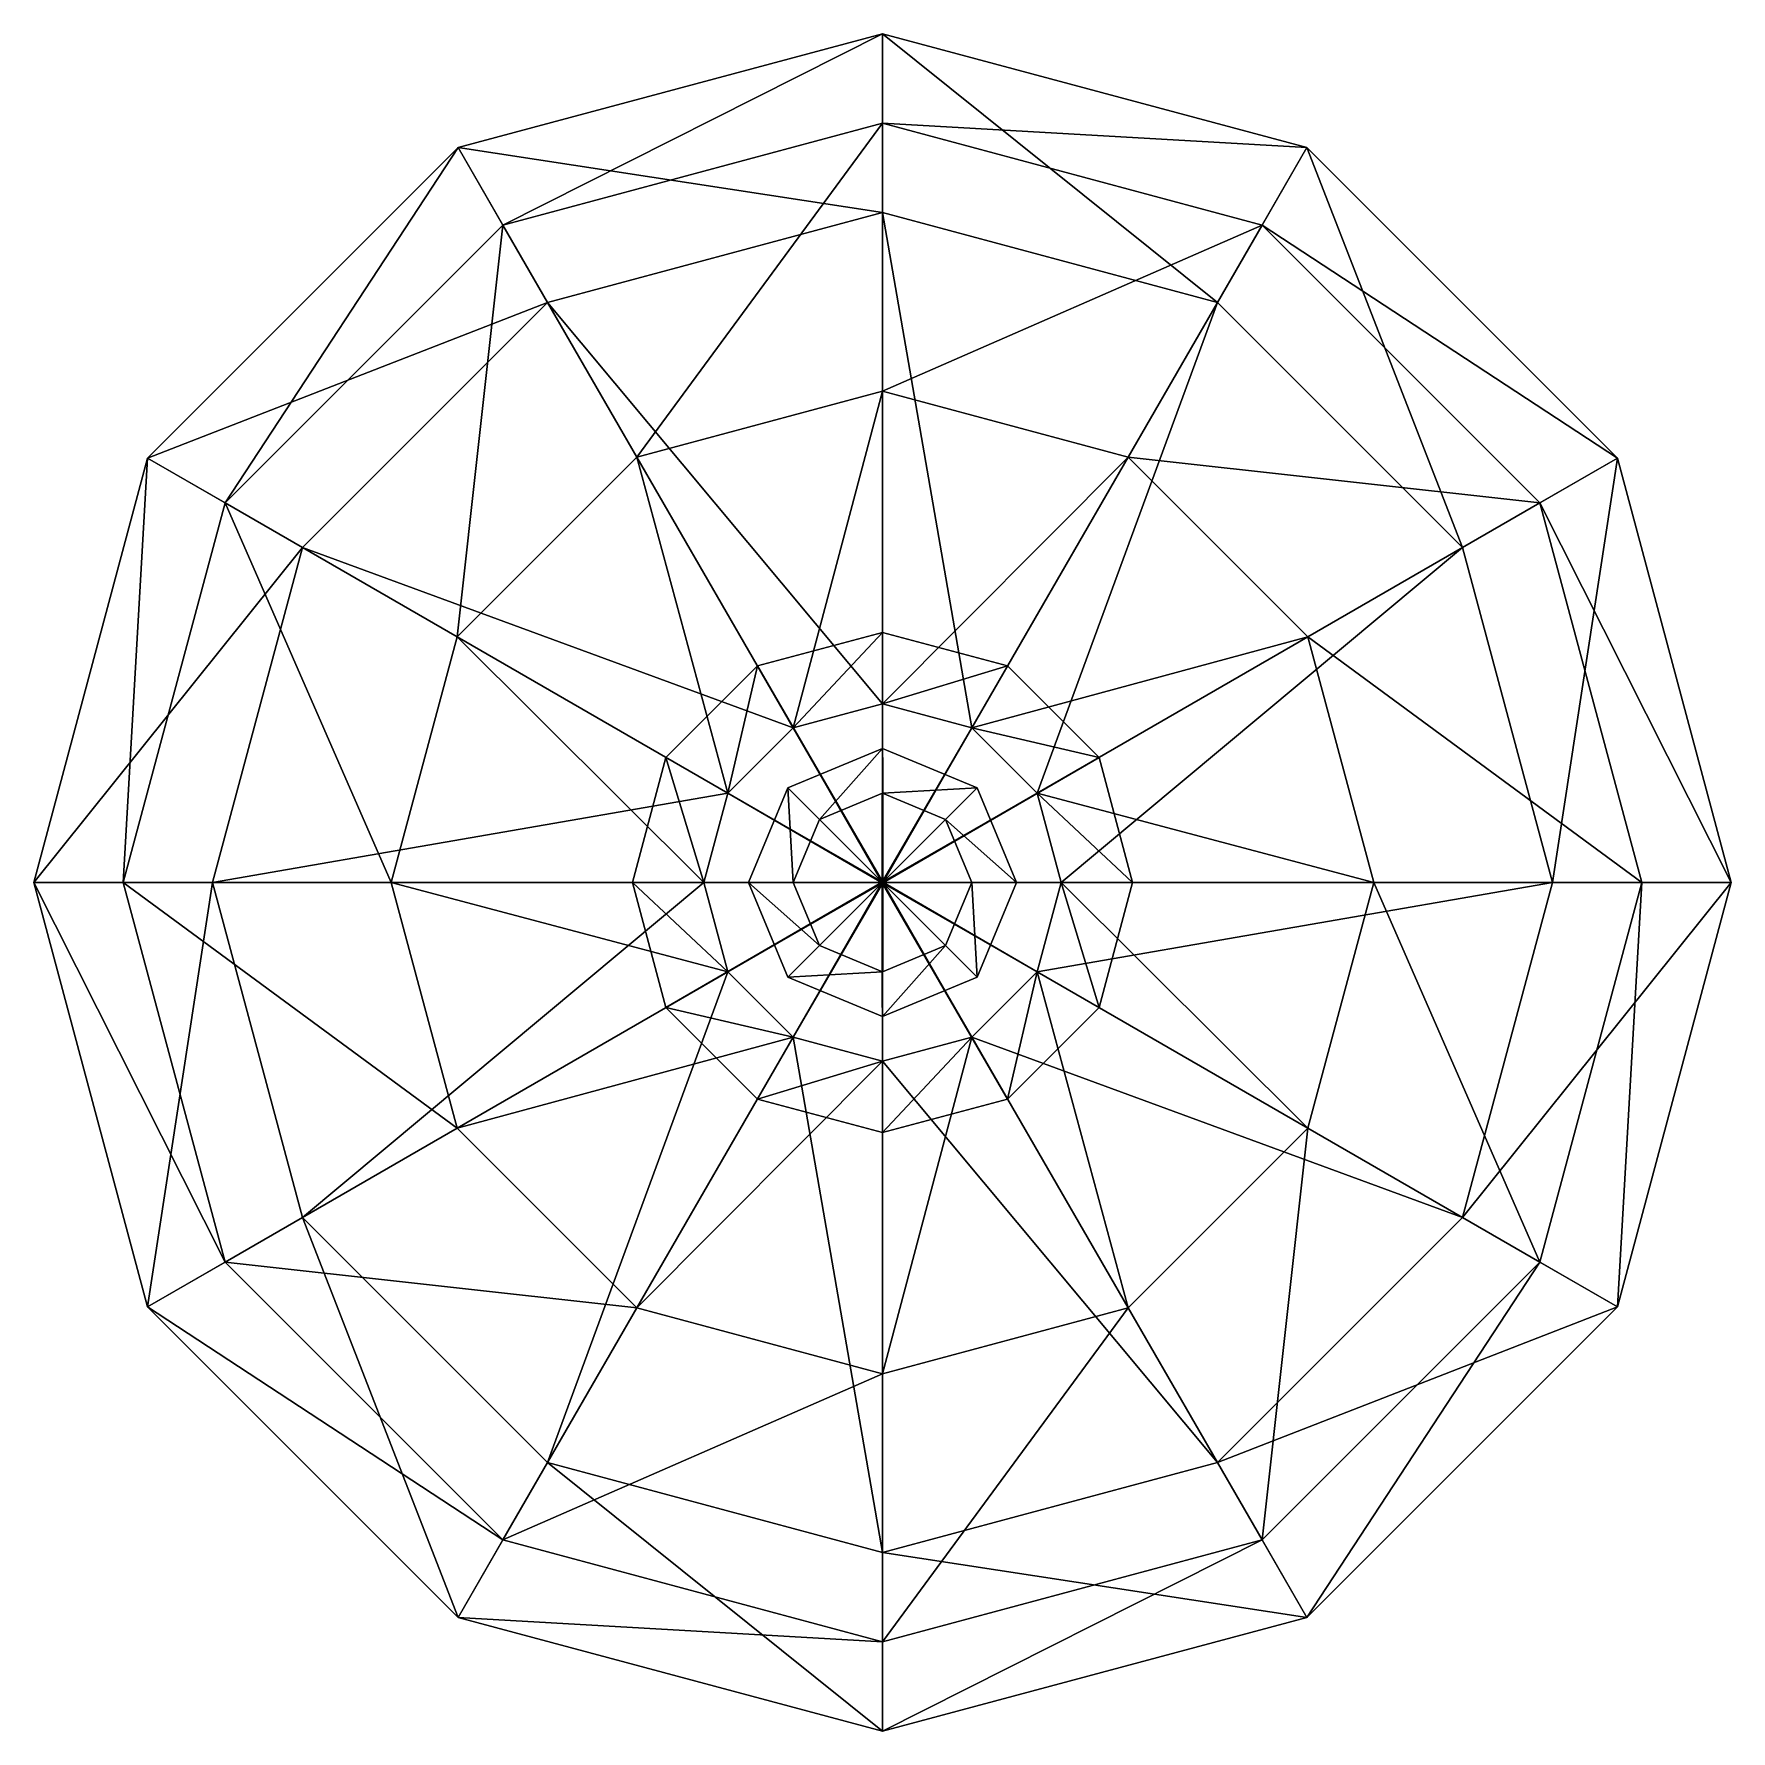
# Model space of a CAD drawing. Header units: metres. Extents: x -0.95 to 0.95, y -0.95 to 0.95.
import ezdxf

# ---------------------------------------------------------------- set-up
doc = ezdxf.new("R2010")
doc.units = ezdxf.units.M
doc.layers.add('XARCH', color=2, linetype='Continuous')

msp = doc.modelspace()

# ---------------------------------------------------------------- linework, layer by layer
at = {"layer": 'XARCH'}
for points in [[(0, 0.75, 1.7), (-0.475, 0.8227, 2.9), (0, 0.95, 2.9)], [(0, 0.95, 2.9), (-0.475, 0.8227, 2.9), (-0.425, 0.7361, 4.5)], [(0, 0.95, 2.9), (-0.425, 0.7361, 4.5), (0, 0.85, 4.5)], [(0.375, 0.6495, 1.7), (0, 0.75, 1.7), (0, 0.95, 2.9)], [(0.375, 0.6495, 1.7), (0, 0.95, 2.9), (0.475, 0.8227, 2.9)], [(0.475, 0.8227, 2.9), (0, 0.95, 2.9), (0, 0.85, 4.5)], [(0, 0.85, 4.5), (-0.425, 0.7361, 4.5), (-0.275, 0.4763, 5.9)], [(0, 0.85, 4.5), (-0.275, 0.4763, 5.9), (0, 0.55, 5.9)], [(0.475, 0.8227, 2.9), (0, 0.85, 4.5), (0.425, 0.7361, 4.5)], [(0.425, 0.7361, 4.5), (0, 0.85, 4.5), (0, 0.55, 5.9)], [(-0.375, 0.6495, 1.7), (-0.8227, 0.475, 2.9), (-0.475, 0.8227, 2.9)], [(-0.475, 0.8227, 2.9), (-0.8227, 0.475, 2.9), (-0.7361, 0.425, 4.5)], [(-0.475, 0.8227, 2.9), (-0.7361, 0.425, 4.5), (-0.425, 0.7361, 4.5)], [(0, 0.75, 1.7), (-0.375, 0.6495, 1.7), (-0.475, 0.8227, 2.9)], [(0.6495, 0.375, 1.7), (0.375, 0.6495, 1.7), (0.475, 0.8227, 2.9)], [(0.8227, 0.475, 2.9), (0.475, 0.8227, 2.9), (0.425, 0.7361, 4.5)], [(0.6495, 0.375, 1.7), (0.475, 0.8227, 2.9), (0.8227, 0.475, 2.9)], [(0, 0.2, 0.9), (-0.375, 0.6495, 1.7), (0, 0.75, 1.7)], [(0.1, 0.1732, 0.9), (0, 0.2, 0.9), (0, 0.75, 1.7)], [(0.1, 0.1732, 0.9), (0, 0.75, 1.7), (0.375, 0.6495, 1.7)], [(-0.425, 0.7361, 4.5), (-0.7361, 0.425, 4.5), (-0.4763, 0.275, 5.9)], [(-0.425, 0.7361, 4.5), (-0.4763, 0.275, 5.9), (-0.275, 0.4763, 5.9)], [(0.425, 0.7361, 4.5), (0, 0.55, 5.9), (0.275, 0.4763, 5.9)], [(0.7361, 0.425, 4.5), (0.425, 0.7361, 4.5), (0.275, 0.4763, 5.9)], [(0.8227, 0.475, 2.9), (0.425, 0.7361, 4.5), (0.7361, 0.425, 4.5)], [(-0.375, 0.6495, 1.7), (-0.6495, 0.375, 1.7), (-0.8227, 0.475, 2.9)], [(-0.1, 0.1732, 0.9), (-0.6495, 0.375, 1.7), (-0.375, 0.6495, 1.7)], [(0, 0.2, 0.9), (-0.1, 0.1732, 0.9), (-0.375, 0.6495, 1.7)], [(0.1732, 0.1, 0.9), (0.1, 0.1732, 0.9), (0.375, 0.6495, 1.7)], [(0.1732, 0.1, 0.9), (0.375, 0.6495, 1.7), (0.6495, 0.375, 1.7)], [(0, 0.55, 5.9), (-0.275, 0.4763, 5.9), (-0.1, 0.1732, 7.1)], [(0, 0.55, 5.9), (-0.1, 0.1732, 7.1), (0, 0.2, 7.1)], [(0.275, 0.4763, 5.9), (0, 0.55, 5.9), (0, 0.2, 7.1)], [(-0.6495, 0.375, 1.7), (-0.95, 0, 2.9), (-0.8227, 0.475, 2.9)], [(-0.8227, 0.475, 2.9), (-0.95, 0, 2.9), (-0.85, 0, 4.5)], [(-0.8227, 0.475, 2.9), (-0.85, 0, 4.5), (-0.7361, 0.425, 4.5)], [(-0.275, 0.4763, 5.9), (-0.4763, 0.275, 5.9), (-0.1732, 0.1, 7.1)], [(-0.275, 0.4763, 5.9), (-0.1732, 0.1, 7.1), (-0.1, 0.1732, 7.1)], [(0.275, 0.4763, 5.9), (0, 0.2, 7.1), (0.1, 0.1732, 7.1)], [(0.4763, 0.275, 5.9), (0.275, 0.4763, 5.9), (0.1, 0.1732, 7.1)], [(0.7361, 0.425, 4.5), (0.275, 0.4763, 5.9), (0.4763, 0.275, 5.9)], [(0.75, 0, 1.7), (0.6495, 0.375, 1.7), (0.8227, 0.475, 2.9)], [(0.95, 0, 2.9), (0.8227, 0.475, 2.9), (0.7361, 0.425, 4.5)], [(0.75, 0, 1.7), (0.8227, 0.475, 2.9), (0.95, 0, 2.9)], [(-0.7361, 0.425, 4.5), (-0.85, 0, 4.5), (-0.55, 0, 5.9)], [(-0.7361, 0.425, 4.5), (-0.55, 0, 5.9), (-0.4763, 0.275, 5.9)], [(0.85, 0, 4.5), (0.7361, 0.425, 4.5), (0.4763, 0.275, 5.9)], [(0.95, 0, 2.9), (0.7361, 0.425, 4.5), (0.85, 0, 4.5)], [(-0.6495, 0.375, 1.7), (-0.75, 0, 1.7), (-0.95, 0, 2.9)], [(-0.1732, 0.1, 0.9), (-0.75, 0, 1.7), (-0.6495, 0.375, 1.7)], [(-0.1, 0.1732, 0.9), (-0.1732, 0.1, 0.9), (-0.6495, 0.375, 1.7)], [(0.2, 0, 0.9), (0.1732, 0.1, 0.9), (0.6495, 0.375, 1.7)], [(0.2, 0, 0.9), (0.6495, 0.375, 1.7), (0.75, 0, 1.7)], [(-0.4763, 0.275, 5.9), (-0.55, 0, 5.9), (-0.2, 0, 7.1)], [(-0.4763, 0.275, 5.9), (-0.2, 0, 7.1), (-0.1732, 0.1, 7.1)], [(0, 0.001, 0.3), (-0.14, 0.2425, 0.3), (0, 0.28, 0.3)], [(0, 0.28, 0.3), (-0.14, 0.2425, 0.3), (-0.1, 0.1732, 0.9)], [(0, 0.28, 0.3), (-0.1, 0.1732, 0.9), (0, 0.2, 0.9)], [(0.0005, 0.0009, 0.3), (0, 0.001, 0.3), (0, 0.28, 0.3)], [(0.0005, 0.0009, 0.3), (0, 0.28, 0.3), (0.14, 0.2425, 0.3)], [(0.14, 0.2425, 0.3), (0, 0.28, 0.3), (0, 0.2, 0.9)], [(0.4763, 0.275, 5.9), (0.1, 0.1732, 7.1), (0.1732, 0.1, 7.1)], [(0.55, 0, 5.9), (0.4763, 0.275, 5.9), (0.1732, 0.1, 7.1)], [(0.85, 0, 4.5), (0.4763, 0.275, 5.9), (0.55, 0, 5.9)], [(-0.0005, 0.0009, 0.3), (-0.2425, 0.14, 0.3), (-0.14, 0.2425, 0.3)], [(-0.14, 0.2425, 0.3), (-0.2425, 0.14, 0.3), (-0.1732, 0.1, 0.9)], [(-0.14, 0.2425, 0.3), (-0.1732, 0.1, 0.9), (-0.1, 0.1732, 0.9)], [(0, 0.001, 0.3), (-0.0005, 0.0009, 0.3), (-0.14, 0.2425, 0.3)], [(0.14, 0.2425, 0.3), (0, 0.2, 0.9), (0.1, 0.1732, 0.9)], [(0.0009, 0.0005, 0.3), (0.0005, 0.0009, 0.3), (0.14, 0.2425, 0.3)], [(0.0009, 0.0005, 0.3), (0.14, 0.2425, 0.3), (0.2425, 0.14, 0.3)], [(0.2425, 0.14, 0.3), (0.14, 0.2425, 0.3), (0.1, 0.1732, 0.9)], [(0, 0.2, 7.1), (-0.1, 0.1732, 7.1), (-0.0005, 0.0009, 7.7)], [(0, 0.2, 7.1), (-0.0005, 0.0009, 7.7), (0, 0.001, 7.7)], [(0.1, 0.1732, 7.1), (0, 0.2, 7.1), (0, 0.001, 7.7)], [(-0.1, 0.1732, 7.1), (-0.1732, 0.1, 7.1), (-0.0009, 0.0005, 7.7)], [(-0.1, 0.1732, 7.1), (-0.0009, 0.0005, 7.7), (-0.0005, 0.0009, 7.7)], [(0.1, 0.1732, 7.1), (0, 0.001, 7.7), (0.0005, 0.0009, 7.7)], [(0.1732, 0.1, 7.1), (0.1, 0.1732, 7.1), (0.0005, 0.0009, 7.7)], [(0.2425, 0.14, 0.3), (0.1, 0.1732, 0.9), (0.1732, 0.1, 0.9)], [(-0.0009, 0.0005, 0.3), (-0.28, 0, 0.3), (-0.2425, 0.14, 0.3)], [(-0.2425, 0.14, 0.3), (-0.28, 0, 0.3), (-0.2, 0, 0.9)], [(-0.0005, 0.0009, 0.3), (-0.0009, 0.0005, 0.3), (-0.2425, 0.14, 0.3)], [(-0.2425, 0.14, 0.3), (-0.2, 0, 0.9), (-0.1732, 0.1, 0.9)], [(0, 0.15), (-0.1061, 0.1061), (-0.0707, 0.0707, 0.6)], [(0, 0), (-0.1061, 0.1061), (0, 0.15)], [(0, 0.15), (-0.0707, 0.0707, 0.6), (0, 0.1, 0.6)], [(0.1061, 0.1061), (0, 0.15), (0, 0.1, 0.6)], [(0, 0), (0, 0.15), (0.1061, 0.1061)], [(0.001, 0, 0.3), (0.0009, 0.0005, 0.3), (0.2425, 0.14, 0.3)], [(0.001, 0, 0.3), (0.2425, 0.14, 0.3), (0.28, 0, 0.3)], [(0.28, 0, 0.3), (0.2425, 0.14, 0.3), (0.1732, 0.1, 0.9)], [(-0.1732, 0.1, 0.9), (-0.2, 0, 0.9), (-0.75, 0, 1.7)], [(-0.1732, 0.1, 7.1), (-0.2, 0, 7.1), (-0.001, 0, 7.7)], [(-0.1732, 0.1, 7.1), (-0.001, 0, 7.7), (-0.0009, 0.0005, 7.7)], [(-0.1061, 0.1061), (-0.15, 0), (-0.1, 0, 0.6)], [(0, 0), (-0.15, 0), (-0.1061, 0.1061)], [(-0.1061, 0.1061), (-0.1, 0, 0.6), (-0.0707, 0.0707, 0.6)], [(0, 0, 0.6), (0, 0.1, 0.6), (-0.0707, 0.0707, 0.6)], [(0.1061, 0.1061), (0, 0.1, 0.6), (0.0707, 0.0707, 0.6)], [(0, 0), (0.1061, 0.1061), (0.15, 0)], [(0, 0, 0.6), (0.0707, 0.0707, 0.6), (0, 0.1, 0.6)], [(0.1732, 0.1, 7.1), (0.0005, 0.0009, 7.7), (0.0009, 0.0005, 7.7)], [(0.2, 0, 7.1), (0.1732, 0.1, 7.1), (0.0009, 0.0005, 7.7)], [(0.15, 0), (0.1061, 0.1061), (0.0707, 0.0707, 0.6)], [(0.28, 0, 0.3), (0.1732, 0.1, 0.9), (0.2, 0, 0.9)], [(0.55, 0, 5.9), (0.1732, 0.1, 7.1), (0.2, 0, 7.1)], [(0, 0, 0.6), (-0.0707, 0.0707, 0.6), (-0.1, 0, 0.6)], [(0, 0, 0.6), (0.1, 0, 0.6), (0.0707, 0.0707, 0.6)], [(0.15, 0), (0.0707, 0.0707, 0.6), (0.1, 0, 0.6)], [(-0.75, 0, 1.7), (-0.8227, -0.475, 2.9), (-0.95, 0, 2.9)], [(-0.95, 0, 2.9), (-0.8227, -0.475, 2.9), (-0.7361, -0.425, 4.5)], [(-0.95, 0, 2.9), (-0.7361, -0.425, 4.5), (-0.85, 0, 4.5)], [(-0.85, 0, 4.5), (-0.7361, -0.425, 4.5), (-0.4763, -0.275, 5.9)], [(-0.85, 0, 4.5), (-0.4763, -0.275, 5.9), (-0.55, 0, 5.9)], [(-0.75, 0, 1.7), (-0.6495, -0.375, 1.7), (-0.8227, -0.475, 2.9)], [(-0.2, 0, 0.9), (-0.6495, -0.375, 1.7), (-0.75, 0, 1.7)], [(-0.2, 0, 0.9), (-0.1732, -0.1, 0.9), (-0.6495, -0.375, 1.7)], [(-0.55, 0, 5.9), (-0.4763, -0.275, 5.9), (-0.1732, -0.1, 7.1)], [(-0.55, 0, 5.9), (-0.1732, -0.1, 7.1), (-0.2, 0, 7.1)], [(-0.0009, 0.0005, 0.3), (-0.001, 0, 0.3), (-0.28, 0, 0.3)], [(-0.001, 0, 0.3), (-0.2425, -0.14, 0.3), (-0.28, 0, 0.3)], [(-0.28, 0, 0.3), (-0.2425, -0.14, 0.3), (-0.1732, -0.1, 0.9)], [(-0.28, 0, 0.3), (-0.1732, -0.1, 0.9), (-0.2, 0, 0.9)], [(-0.001, 0, 0.3), (-0.0009, -0.0005, 0.3), (-0.2425, -0.14, 0.3)], [(-0.2, 0, 7.1), (-0.1732, -0.1, 7.1), (-0.0009, -0.0005, 7.7)], [(-0.2, 0, 7.1), (-0.0009, -0.0005, 7.7), (-0.001, 0, 7.7)], [(-0.15, 0), (-0.1061, -0.1061), (-0.0707, -0.0707, 0.6)], [(-0.15, 0), (-0.0707, -0.0707, 0.6), (-0.1, 0, 0.6)], [(0, 0), (-0.1061, -0.1061), (-0.15, 0)], [(0, 0), (0, -0.15), (-0.1061, -0.1061)], [(0, 0, 0.6), (-0.1, 0, 0.6), (-0.0707, -0.0707, 0.6)], [(0, 0, 0.6), (-0.0707, -0.0707, 0.6), (0, -0.1, 0.6)], [(0, 0, 0.3), (-0.001, 0, 0.3), (-0.0009, 0.0005, 0.3)], [(0, 0, 7.7), (-0.0009, 0.0005, 7.7), (-0.001, 0, 7.7)], [(0, 0, 0.3), (-0.0009, -0.0005, 0.3), (-0.001, 0, 0.3)], [(0, 0, 7.7), (-0.001, 0, 7.7), (-0.0009, -0.0005, 7.7)], [(0, 0, 0.3), (-0.0009, 0.0005, 0.3), (-0.0005, 0.0009, 0.3)], [(0, 0, 7.7), (-0.0005, 0.0009, 7.7), (-0.0009, 0.0005, 7.7)], [(0, 0, 0.3), (-0.0005, -0.0009, 0.3), (-0.0009, -0.0005, 0.3)], [(0, 0, 7.7), (-0.0009, -0.0005, 7.7), (-0.0005, -0.0009, 7.7)], [(0, 0, 0.3), (-0.0005, 0.0009, 0.3), (0, 0.001, 0.3)], [(0, 0, 7.7), (0, 0.001, 7.7), (-0.0005, 0.0009, 7.7)], [(0, 0, 0.3), (0, -0.001, 0.3), (-0.0005, -0.0009, 0.3)], [(0, 0, 7.7), (-0.0005, -0.0009, 7.7), (0, -0.001, 7.7)], [(0, 0, 0.3), (0, 0.001, 0.3), (0.0005, 0.0009, 0.3)], [(0, 0, 7.7), (0.0005, 0.0009, 7.7), (0, 0.001, 7.7)], [(0, 0, 0.3), (0.0005, 0.0009, 0.3), (0.0009, 0.0005, 0.3)], [(0, 0, 7.7), (0.0009, 0.0005, 7.7), (0.0005, 0.0009, 7.7)], [(0, 0, 0.3), (0.0009, 0.0005, 0.3), (0.001, 0, 0.3)], [(0, 0, 7.7), (0.001, 0, 7.7), (0.0009, 0.0005, 7.7)], [(0, 0), (0.1061, -0.1061), (0, -0.15)], [(0, 0), (0.15, 0), (0.1061, -0.1061)], [(0, 0, 0.6), (0, -0.1, 0.6), (0.0707, -0.0707, 0.6)], [(0, 0, 0.6), (0.0707, -0.0707, 0.6), (0.1, 0, 0.6)], [(0, 0, 0.3), (0.0005, -0.0009, 0.3), (0, -0.001, 0.3)], [(0, 0, 0.3), (0.0009, -0.0005, 0.3), (0.0005, -0.0009, 0.3)], [(0, 0, 0.3), (0.001, 0, 0.3), (0.0009, -0.0005, 0.3)], [(0, 0, 7.7), (0, -0.001, 7.7), (0.0005, -0.0009, 7.7)], [(0, 0, 7.7), (0.0005, -0.0009, 7.7), (0.0009, -0.0005, 7.7)], [(0, 0, 7.7), (0.0009, -0.0005, 7.7), (0.001, 0, 7.7)], [(0.2, 0, 7.1), (0.0009, 0.0005, 7.7), (0.001, 0, 7.7)], [(0.0009, -0.0005, 0.3), (0.001, 0, 0.3), (0.28, 0, 0.3)], [(0.0009, -0.0005, 0.3), (0.28, 0, 0.3), (0.2425, -0.14, 0.3)], [(0.1732, -0.1, 7.1), (0.001, 0, 7.7), (0.0009, -0.0005, 7.7)], [(0.1732, -0.1, 7.1), (0.2, 0, 7.1), (0.001, 0, 7.7)], [(0.1061, -0.1061), (0.1, 0, 0.6), (0.0707, -0.0707, 0.6)], [(0.1061, -0.1061), (0.15, 0), (0.1, 0, 0.6)], [(0.2425, -0.14, 0.3), (0.2, 0, 0.9), (0.1732, -0.1, 0.9)], [(0.1732, -0.1, 0.9), (0.2, 0, 0.9), (0.75, 0, 1.7)], [(0.1732, -0.1, 0.9), (0.75, 0, 1.7), (0.6495, -0.375, 1.7)], [(0.4763, -0.275, 5.9), (0.2, 0, 7.1), (0.1732, -0.1, 7.1)], [(0.2425, -0.14, 0.3), (0.28, 0, 0.3), (0.2, 0, 0.9)], [(0.4763, -0.275, 5.9), (0.55, 0, 5.9), (0.2, 0, 7.1)], [(0.7361, -0.425, 4.5), (0.55, 0, 5.9), (0.4763, -0.275, 5.9)], [(0.7361, -0.425, 4.5), (0.85, 0, 4.5), (0.55, 0, 5.9)], [(0.6495, -0.375, 1.7), (0.75, 0, 1.7), (0.95, 0, 2.9)], [(0.6495, -0.375, 1.7), (0.95, 0, 2.9), (0.8227, -0.475, 2.9)], [(0.8227, -0.475, 2.9), (0.85, 0, 4.5), (0.7361, -0.425, 4.5)], [(0.8227, -0.475, 2.9), (0.95, 0, 2.9), (0.85, 0, 4.5)], [(-0.0009, -0.0005, 0.3), (-0.14, -0.2425, 0.3), (-0.2425, -0.14, 0.3)], [(-0.1732, -0.1, 7.1), (-0.0005, -0.0009, 7.7), (-0.0009, -0.0005, 7.7)], [(-0.1732, -0.1, 7.1), (-0.1, -0.1732, 7.1), (-0.0005, -0.0009, 7.7)], [(-0.0009, -0.0005, 0.3), (-0.0005, -0.0009, 0.3), (-0.14, -0.2425, 0.3)], [(-0.0005, -0.0009, 0.3), (0, -0.28, 0.3), (-0.14, -0.2425, 0.3)], [(-0.1, -0.1732, 7.1), (0, -0.001, 7.7), (-0.0005, -0.0009, 7.7)], [(-0.1, -0.1732, 7.1), (0, -0.2, 7.1), (0, -0.001, 7.7)], [(-0.0005, -0.0009, 0.3), (0, -0.001, 0.3), (0, -0.28, 0.3)], [(0, -0.001, 0.3), (0.0005, -0.0009, 0.3), (0.14, -0.2425, 0.3)], [(0, -0.2, 7.1), (0.1, -0.1732, 7.1), (0.0005, -0.0009, 7.7)], [(0, -0.2, 7.1), (0.0005, -0.0009, 7.7), (0, -0.001, 7.7)], [(0, -0.001, 0.3), (0.14, -0.2425, 0.3), (0, -0.28, 0.3)], [(0.0005, -0.0009, 0.3), (0.0009, -0.0005, 0.3), (0.2425, -0.14, 0.3)], [(0.1, -0.1732, 7.1), (0.0009, -0.0005, 7.7), (0.0005, -0.0009, 7.7)], [(0.0005, -0.0009, 0.3), (0.2425, -0.14, 0.3), (0.14, -0.2425, 0.3)], [(0.1, -0.1732, 7.1), (0.1732, -0.1, 7.1), (0.0009, -0.0005, 7.7)], [(-0.1061, -0.1061), (0, -0.1, 0.6), (-0.0707, -0.0707, 0.6)], [(0, -0.15), (0.1061, -0.1061), (0.0707, -0.0707, 0.6)], [(0, -0.15), (0.0707, -0.0707, 0.6), (0, -0.1, 0.6)], [(-0.1732, -0.1, 0.9), (-0.375, -0.6495, 1.7), (-0.6495, -0.375, 1.7)], [(-0.4763, -0.275, 5.9), (-0.1, -0.1732, 7.1), (-0.1732, -0.1, 7.1)], [(-0.1732, -0.1, 0.9), (-0.1, -0.1732, 0.9), (-0.375, -0.6495, 1.7)], [(-0.2425, -0.14, 0.3), (-0.1, -0.1732, 0.9), (-0.1732, -0.1, 0.9)], [(-0.1061, -0.1061), (0, -0.15), (0, -0.1, 0.6)], [(0.14, -0.2425, 0.3), (0.1732, -0.1, 0.9), (0.1, -0.1732, 0.9)], [(0.1, -0.1732, 0.9), (0.1732, -0.1, 0.9), (0.6495, -0.375, 1.7)], [(0.275, -0.4763, 5.9), (0.1732, -0.1, 7.1), (0.1, -0.1732, 7.1)], [(0.14, -0.2425, 0.3), (0.2425, -0.14, 0.3), (0.1732, -0.1, 0.9)], [(0.275, -0.4763, 5.9), (0.4763, -0.275, 5.9), (0.1732, -0.1, 7.1)], [(-0.2425, -0.14, 0.3), (-0.14, -0.2425, 0.3), (-0.1, -0.1732, 0.9)], [(-0.4763, -0.275, 5.9), (-0.275, -0.4763, 5.9), (-0.1, -0.1732, 7.1)], [(-0.1, -0.1732, 0.9), (0, -0.75, 1.7), (-0.375, -0.6495, 1.7)], [(-0.275, -0.4763, 5.9), (0, -0.2, 7.1), (-0.1, -0.1732, 7.1)], [(-0.14, -0.2425, 0.3), (0, -0.2, 0.9), (-0.1, -0.1732, 0.9)], [(-0.1, -0.1732, 0.9), (0, -0.2, 0.9), (0, -0.75, 1.7)], [(0, -0.28, 0.3), (0.14, -0.2425, 0.3), (0.1, -0.1732, 0.9)], [(0, -0.28, 0.3), (0.1, -0.1732, 0.9), (0, -0.2, 0.9)], [(0, -0.2, 0.9), (0.1, -0.1732, 0.9), (0.375, -0.6495, 1.7)], [(0, -0.55, 5.9), (0.275, -0.4763, 5.9), (0.1, -0.1732, 7.1)], [(0, -0.55, 5.9), (0.1, -0.1732, 7.1), (0, -0.2, 7.1)], [(0.1, -0.1732, 0.9), (0.6495, -0.375, 1.7), (0.375, -0.6495, 1.7)], [(-0.275, -0.4763, 5.9), (0, -0.55, 5.9), (0, -0.2, 7.1)], [(-0.14, -0.2425, 0.3), (0, -0.28, 0.3), (0, -0.2, 0.9)], [(0, -0.2, 0.9), (0.375, -0.6495, 1.7), (0, -0.75, 1.7)], [(-0.7361, -0.425, 4.5), (-0.275, -0.4763, 5.9), (-0.4763, -0.275, 5.9)], [(0.425, -0.7361, 4.5), (0.4763, -0.275, 5.9), (0.275, -0.4763, 5.9)], [(0.425, -0.7361, 4.5), (0.7361, -0.425, 4.5), (0.4763, -0.275, 5.9)], [(-0.6495, -0.375, 1.7), (-0.475, -0.8227, 2.9), (-0.8227, -0.475, 2.9)], [(-0.6495, -0.375, 1.7), (-0.375, -0.6495, 1.7), (-0.475, -0.8227, 2.9)], [(0.375, -0.6495, 1.7), (0.6495, -0.375, 1.7), (0.8227, -0.475, 2.9)], [(-0.8227, -0.475, 2.9), (-0.425, -0.7361, 4.5), (-0.7361, -0.425, 4.5)], [(-0.7361, -0.425, 4.5), (-0.425, -0.7361, 4.5), (-0.275, -0.4763, 5.9)], [(0.475, -0.8227, 2.9), (0.7361, -0.425, 4.5), (0.425, -0.7361, 4.5)], [(0.475, -0.8227, 2.9), (0.8227, -0.475, 2.9), (0.7361, -0.425, 4.5)], [(-0.8227, -0.475, 2.9), (-0.475, -0.8227, 2.9), (-0.425, -0.7361, 4.5)], [(0.375, -0.6495, 1.7), (0.8227, -0.475, 2.9), (0.475, -0.8227, 2.9)], [(-0.425, -0.7361, 4.5), (0, -0.55, 5.9), (-0.275, -0.4763, 5.9)], [(0, -0.85, 4.5), (0.425, -0.7361, 4.5), (0.275, -0.4763, 5.9)], [(0, -0.85, 4.5), (0.275, -0.4763, 5.9), (0, -0.55, 5.9)], [(-0.425, -0.7361, 4.5), (0, -0.85, 4.5), (0, -0.55, 5.9)], [(-0.375, -0.6495, 1.7), (0, -0.95, 2.9), (-0.475, -0.8227, 2.9)], [(-0.375, -0.6495, 1.7), (0, -0.75, 1.7), (0, -0.95, 2.9)], [(0, -0.75, 1.7), (0.375, -0.6495, 1.7), (0.475, -0.8227, 2.9)], [(-0.475, -0.8227, 2.9), (0, -0.85, 4.5), (-0.425, -0.7361, 4.5)], [(0, -0.95, 2.9), (0.475, -0.8227, 2.9), (0.425, -0.7361, 4.5)], [(0, -0.95, 2.9), (0.425, -0.7361, 4.5), (0, -0.85, 4.5)], [(0, -0.75, 1.7), (0.475, -0.8227, 2.9), (0, -0.95, 2.9)], [(-0.475, -0.8227, 2.9), (0, -0.95, 2.9), (0, -0.85, 4.5)]]:
    msp.add_3dface(points, dxfattribs=at)

doc.saveas('drawing.dxf')
